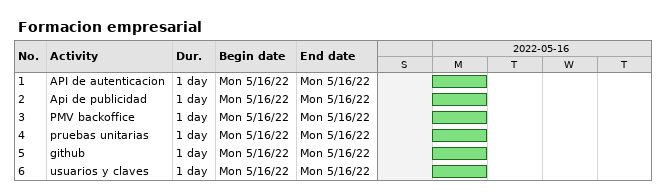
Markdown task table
Formacion empresarial

| ID | Task | Duration | Start | Finish |
|---|---|---|---|---|
| 1 | API de autenticacion | 1d | 2022-05-16 | 2022-05-16 |
| 2 | Api de publicidad | 1d | 2022-05-16 | 2022-05-16 |
| 3 | PMV backoffice | 1d | 2022-05-16 | 2022-05-16 |
| 4 | pruebas unitarias | 1d | 2022-05-16 | 2022-05-16 |
| 5 | github | 1d | 2022-05-16 | 2022-05-16 |
| 6 | usuarios y claves | 1d | 2022-05-16 | 2022-05-16 |
